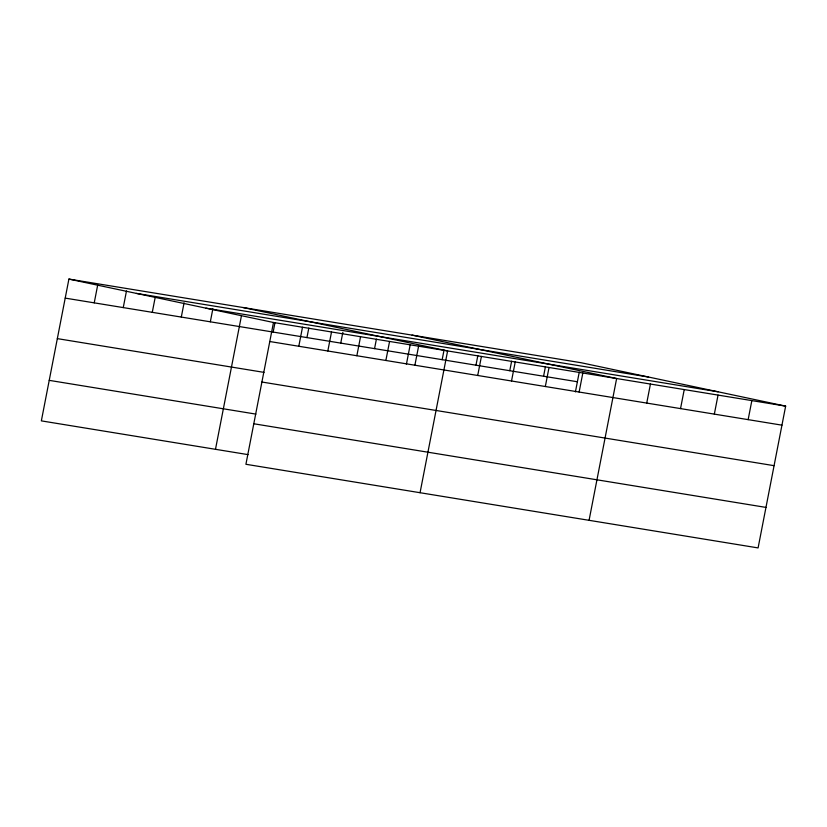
<?xml version="1.0" encoding="UTF-8"?>
<svg xmlns="http://www.w3.org/2000/svg" width="827" height="827" viewBox="0 0 827 827"><rect width="100%" height="100%" fill="white"/><g stroke="black" fill="none" stroke-linecap="round" stroke-linejoin="round"><path stroke-width="1.24" d="M785.65 406.129L273.479 322.489L245.919 464.278L758.09 547.919L785.65 406.129L581.081 362.722L68.91 279.081L41.35 420.871L248.038 454.623M94.237 302.847L97.7 285.005M123.254 307.592L126.49 290.939M152.282 312.327L155.29 296.872M181.299 317.072L184.08 302.796M210.327 321.806L212.87 308.729M215.485 449.309L241.432 315.842M273.158 332.072L274.998 322.551M298.805 346.255L302.506 327.223M306.951 337.592L308.802 328.081M327.823 350.999L331.524 331.968M340.755 343.112L342.843 332.413M356.85 355.734L360.551 336.703M374.559 348.632L376.409 339.122M385.868 360.479L389.569 341.448M406.398 364.283L410.213 344.642M414.896 365.214L418.596 346.182M442.166 359.673L444.016 350.162M420.054 492.716L447.614 350.927L243.045 307.52M475.97 365.193L477.82 355.682M477.717 375.479L481.417 356.447M509.773 370.713L511.624 361.203M511.52 380.999L515.221 361.968M543.577 376.233L545.427 366.723M545.324 386.519L549.025 367.488M575.416 391.884L579.231 372.243M579.127 392.039L582.828 373.008M589.072 520.317L616.632 378.528L412.063 335.121M646.735 403.08L650.436 384.048M680.538 408.6L684.239 389.569M714.342 414.12L718.043 395.089M748.146 419.64L751.846 400.609M136.414 293.399L648.585 377.05M205.975 308.161L718.146 391.812M65.209 298.113L577.38 381.754M269.778 341.52L781.949 425.161M57.342 338.625L264.03 372.377M261.901 382.022L774.072 465.673M49.227 380.358L255.915 414.11M253.796 423.765L765.967 507.406M68.91 279.081L273.479 322.489"/></g></svg>
